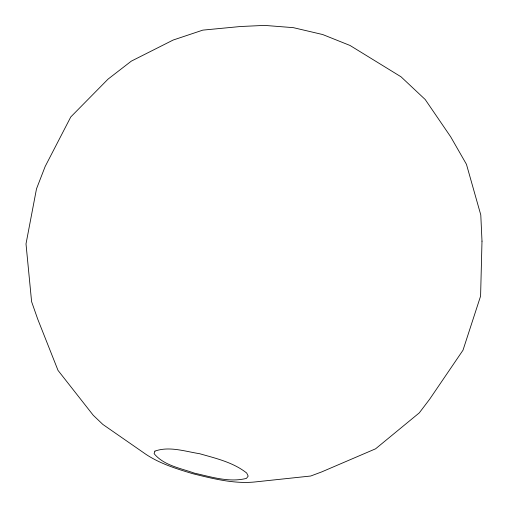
<?xml version="1.0" encoding="UTF-8"?>
<svg xmlns="http://www.w3.org/2000/svg" width="508" height="508" viewBox="0 0 508 508"><rect width="100%" height="100%" fill="white"/><g stroke="black" fill="none" stroke-linecap="round" stroke-linejoin="round"><path stroke-width="0.76" d="M481.997 241.141L480.593 296.088L462.998 350.202L429.673 399.186L419.297 412.864L375.603 448.799L321.685 471.913L310.725 476.015L256.318 481.813C234.912 484.283 213.557 478.822 192.913 473.735C176.708 468.897 160.223 463.785 145.999 454.374L102.845 424.428L93.25 415.271L58.026 370.402L37.751 319.208L31.598 301.669L26.003 243.904L36.5 188.843L45.155 166.503L70.79 116.935L108.039 79.134L131.318 61.138L173.165 40.037L202.819 30.124L240.487 26.511L264.579 25.4L293.383 27.661L322.713 34.544L350.031 45.472L401.022 76.797L425.209 99.517L450.672 136.798L466.452 164.306L480.79 214.947L481.997 241.141M154.908 451.129L154.108 453.644C163.76 465.512 180.632 468.192 194.367 473.139C211.226 476.86 229.229 482.79 246.456 478.377L248.19 476.123L246.704 473.043C233.248 462.331 215.887 458.368 199.65 453.714C185.109 451.447 169.304 445.96 154.908 451.129"/></g></svg>
